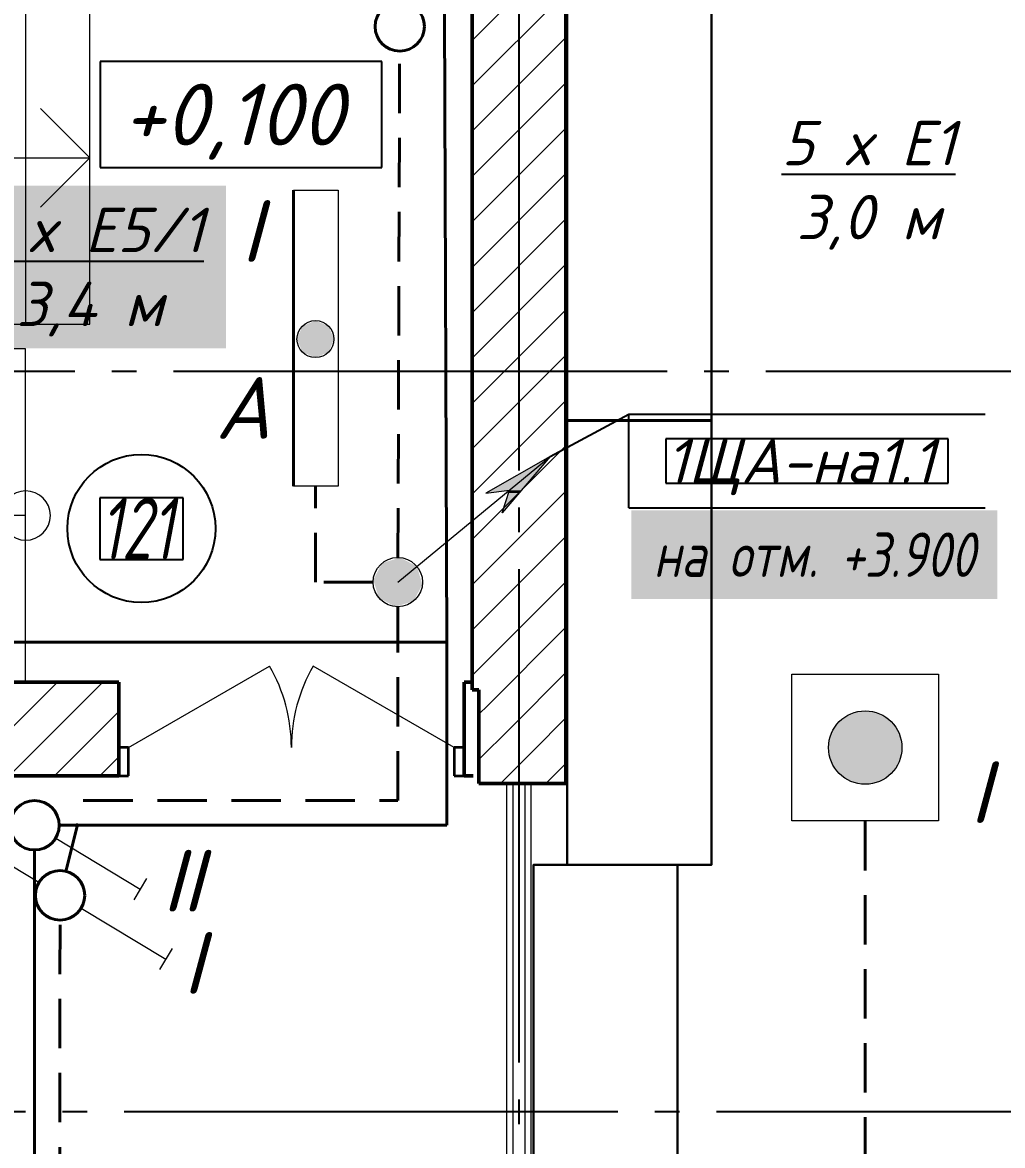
# Model space of a CAD drawing. Header units: millimetres. Extents: x 0 to 1293, y 0 to 420.
# Drawn here: x 138.06 to 177.79, y 308.22 to 353.74 of the extents above; entities that cross this region are included whole.
import ezdxf

# ---------------------------------------------------------------- set-up
doc = ezdxf.new("R2010")
doc.units = ezdxf.units.MM
doc.linetypes.add('JIS_02_2.0', pattern=[3, 2, -1])
doc.linetypes.add('ГОСТ 2.303 5', pattern=[24, 20, -1.5, 1, -1.5])
for name, color, linetype in [('@000', 7, 'Continuous'), ('Viewport1ForCustomObjects_0', 7, 'Continuous'), ('Viewport2ForCustomObjects_0', 7, 'Continuous'), ('Номер помещения', 7, 'Continuous'), ('СПКБ-0000-000-АР#001$0$Двери ArchiCAD', 7, 'Continuous'), ('СПКБ-0000-000-АР#001$0$Лестница', 7, 'Continuous'), ('СПКБ-0000-000-АР#001$0$оборудование ТХ', 253, 'Continuous'), ('СПКБ-0000-000-АР#001$0$Стены', 7, 'Continuous'), ('Строительные оси', 7, 'Continuous'), ('ЭО_АВАРИЙНОЕ ОСВЕЩЕНИЕ', 7, 'Continuous'), ('ЭО_РАБОЧЕЕ ОСВЕЩЕНИЕ', 7, 'Continuous')]:
    doc.layers.add(name, color=color, linetype=linetype)
for name, color, linetype, lineweight, true_color in [('СПКБ-0000-000-АР#001$0$Двери ArchiCAD_Ном._пера__23', 7, 'Continuous', 35, 0xff6600), ('СПКБ-0000-000-АР#001$0$Двери ArchiCAD_Ном._пера__3', 7, 'Continuous', 18, 0xff6600), ('СПКБ-0000-000-АР#001$0$Двери ArchiCAD_Ном._пера__58', 7, 'Continuous', 50, 0xdf0000), ('СПКБ-0000-000-АР#001$0$Стены_Ном._пера__161', 7, 'Continuous', 13, 0xe11606), ('СПКБ-0000-000-АР#001$0$Стены_Ном._пера__58', 7, 'Continuous', 50, 0xdf0000)]:
    doc.layers.add(name, color=color, linetype=linetype, lineweight=lineweight, true_color=true_color)
doc.layers.add('СПКБ-0000-000-АР#001$0$Лестница_Ном._пера__20', color=1, linetype='Continuous', lineweight=20)
doc.layers.add('СПКБ-0000-000-АР#001$0$Стены_Ном._пера__20', color=1, linetype='Continuous', lineweight=20)
doc.styles.add('1.8', font='isocpeui.ttf', dxfattribs={"height": 1.8})
doc.styles.add('2.5', font='isocpeui.ttf')
doc.styles.add('CustomTextStyle200', font='isocpeui.ttf', dxfattribs={"height": 1.8})
doc.styles.add('CustomTextStyle33', font='isocpeui.ttf', dxfattribs={"width": 0.707123, "height": 2.5})
doc.styles.add('CustomTextStyle47', font='isocpeui.ttf', dxfattribs={"height": 2.5})
pattern_1 = [(45, (0, 0), (-91.9239, 91.9239), [])]
pattern_2 = [(0, (0, 0), (0, 75), [0, -75])]

# ---------------------------------------------------------------- blocks, each defined once
blk = doc.blocks.new('СПКБ-0000-000-АР#001$0$Стена_41', base_point=(-17956.9, 20596.7))
at = {"layer": 'СПКБ-0000-000-АР#001$0$Стены_Ном._пера__20', "linetype": 'Continuous', "lineweight": 20}
h = blk.add_hatch(dxfattribs=at)
h.set_pattern_fill('КИРПИЧ_ОБЫКНОВЕННЫЙ', color=1, style=0, pattern_type=2)
h.set_pattern_definition(pattern_1)
h.paths.add_polyline_path([(-17766.9, 24285.7), (-18146.9, 24285.7), (-18146.9, 20596.7), (-17766.9, 20216.7)])
at = {"layer": 'СПКБ-0000-000-АР#001$0$Стены_Ном._пера__58', "color": 12, "linetype": 'Continuous', "lineweight": 50, "true_color": 0xdf0000, "flags": 128}
for points in [[(-18146.9, 24285.7), (-18146.9, 23787.7)], [(-17766.9, 20216.7), (-17766.9, 24285.7)], [(-18146.9, 23407.7), (-18146.9, 20596.7)]]:
    blk.add_lwpolyline(points, dxfattribs=at)
blk = doc.blocks.new('СПКБ-0000-000-АР#001$0$Двупольная Дверь 19_6')
at = {"layer": 'СПКБ-0000-000-АР#001$0$Двери ArchiCAD_Ном._пера__23', "color": 30, "linetype": 'Continuous', "lineweight": 35, "true_color": 0xff6600}
for p, q in [((-660, 0), (-700, 0)), ((-700, 0), (-700, -115)), ((-660, -115), (-660, 0)), ((700, 0), (660, 0)), ((660, 0), (660, -115)), ((700, -115), (700, 0)), ((-700, -115), (-660, -115)), ((660, -115), (700, -115))]:
    blk.add_line(p, q, dxfattribs=at)
at = {"layer": 'СПКБ-0000-000-АР#001$0$Двери ArchiCAD_Ном._пера__3', "color": 30, "linetype": 'Continuous', "lineweight": 18, "true_color": 0xff6600}
for p, q in [((-660, 0), (-88.4, 330)), ((660, 0), (88.4, 330))]:
    blk.add_line(p, q, dxfattribs=at)
for centre, start, end in [((-660, 0), 0, 30), ((660, 0), 150, 180)]:
    blk.add_arc(centre, 660, start, end, dxfattribs=at)
at = {"layer": 'СПКБ-0000-000-АР#001$0$Двери ArchiCAD_Ном._пера__58', "color": 12, "linetype": 'Continuous', "lineweight": 50, "true_color": 0xdf0000}
for p, q in [((-700, 265), (-737, 265)), ((-700, 0), (-700, 265)), ((700, 0), (700, 265)), ((700, 265), (737, 265)), ((-700, -115), (-700, 0)), ((700, -115), (700, 0)), ((-700, -115), (-737, -115)), ((700, -115), (737, -115))]:
    blk.add_line(p, q, dxfattribs=at)
blk = doc.blocks.new('СПКБ-0000-000-АР#001$0$Стена_43', base_point=(-23154.6, 20627.7))
at = {"layer": 'СПКБ-0000-000-АР#001$0$Стены_Ном._пера__20', "linetype": 'Continuous', "lineweight": 20}
h = blk.add_hatch(dxfattribs=at)
h.set_pattern_fill('КИРПИЧ_ОБЫКНОВЕННЫЙ', color=1, style=0, pattern_type=2)
h.set_pattern_definition(pattern_1)
h.paths.add_polyline_path([(-23534.6, 20627.7), (-23154.6, 20247.7), (-19579.3, 20247.7), (-19579.3, 20362.7), (-19579.3, 20627.7)])
at = {"layer": 'СПКБ-0000-000-АР#001$0$Стены_Ном._пера__58', "color": 12, "linetype": 'Continuous', "lineweight": 50, "true_color": 0xdf0000}
for p, q in [((-19579.3, 20627.7), (-19616.3, 20627.7)), ((-19579.3, 20362.7), (-19579.3, 20627.7)), ((-18179.3, 20627.7), (-18142.3, 20627.7)), ((-18179.3, 20362.7), (-18179.3, 20627.7)), ((-19579.3, 20247.7), (-19579.3, 20362.7)), ((-18179.3, 20247.7), (-18179.3, 20362.7)), ((-19579.3, 20247.7), (-19616.3, 20247.7)), ((-18179.3, 20247.7), (-18142.3, 20247.7))]:
    blk.add_line(p, q, dxfattribs=at)
at = {"layer": 'СПКБ-0000-000-АР#001$0$Стены_Ном._пера__58', "color": 12, "linetype": 'Continuous', "lineweight": 50, "true_color": 0xdf0000, "flags": 128}
for points in [[(-19579.3, 20627.7), (-23534.6, 20627.7)], [(-20022.9, 20247.7), (-19579.3, 20247.7)]]:
    blk.add_lwpolyline(points, dxfattribs=at)
at = {"layer": 'СПКБ-0000-000-АР#001$0$Двери ArchiCAD', "color": 21, "linetype": 'Continuous', "lineweight": 18, "true_color": 0xff9955, "zscale": 1000}
blk.add_blockref('СПКБ-0000-000-АР#001$0$Двупольная Дверь 19_6', (-18879.3, 20362.7), dxfattribs=at)
blk = doc.blocks.new('СПКБ-0000-000-АР#001$0$Стена_44', base_point=(-18119.1, 20596.7))
at = {"layer": 'СПКБ-0000-000-АР#001$0$Стены_Ном._пера__20', "linetype": 'Continuous', "lineweight": 20}
h = blk.add_hatch(dxfattribs=at)
h.set_pattern_fill('КИРПИЧ_ОБЫКНОВЕННЫЙ', color=1, style=0, pattern_type=2)
h.set_pattern_definition(pattern_1)
h.paths.add_polyline_path([(-18119.1, 20596.7), (-18146.9, 20596.7), (-18119.1, 20569)])
h = blk.add_hatch(dxfattribs=at)
h.set_pattern_fill('КИРПИЧ_ОБЫКНОВЕННЫЙ', color=1, style=0, pattern_type=2)
h.set_pattern_definition(pattern_1)
h.paths.add_polyline_path([(-18119.1, 20569), (-18119.1, 20216.7), (-17766.9, 20216.7)])
at = {"layer": 'СПКБ-0000-000-АР#001$0$Стены_Ном._пера__58', "color": 12, "linetype": 'Continuous', "lineweight": 50, "true_color": 0xdf0000, "flags": 128}
for points in [[(-18146.9, 20596.7), (-18119.1, 20596.7)], [(-18119.1, 20596.7), (-18119.1, 20216.7)], [(-18119.1, 20216.7), (-17766.9, 20216.7)]]:
    blk.add_lwpolyline(points, dxfattribs=at)
blk = doc.blocks.new('СПКБ-0000-000-АР#001$0$Стена_133', base_point=(-17956.9, 20216.7))
at = {"layer": 'СПКБ-0000-000-АР#001$0$Стены_Ном._пера__161', "linetype": 'Continuous', "lineweight": 13, "true_color": 0xe11606}
h = blk.add_hatch(dxfattribs=at)
h.set_pattern_fill('ГИПС', color=12, style=0, pattern_type=2)
h.set_pattern_definition(pattern_2)
h.paths.add_polyline_path([(-18006.9, 20216.7), (-18006.9, 16285.7), (-17981.9, 16285.7), (-17981.9, 20216.7)])
h = blk.add_hatch(dxfattribs=at)
h.set_pattern_fill('ГИПС', color=12, style=0, pattern_type=2)
h.set_pattern_definition(pattern_2)
h.paths.add_polyline_path([(-17906.9, 16285.7), (-17906.9, 20216.7), (-17931.9, 20216.7), (-17931.9, 16285.7)])
at = {"layer": 'СПКБ-0000-000-АР#001$0$Стены_Ном._пера__161', "color": 12, "linetype": 'Continuous', "lineweight": 13, "true_color": 0xe11606}
for p, q in [((-17981.9, 20216.7), (-17981.9, 16285.7)), ((-17931.9, 16285.7), (-17931.9, 20216.7))]:
    blk.add_line(p, q, dxfattribs=at)
at = {"layer": 'СПКБ-0000-000-АР#001$0$Стены_Ном._пера__161', "color": 12, "linetype": 'Continuous', "lineweight": 13, "true_color": 0xe11606, "flags": 128}
for points in [[(-18006.9, 20216.7), (-18006.9, 16285.7)], [(-17906.9, 20216.7), (-18006.9, 20216.7)], [(-17906.9, 16285.7), (-17906.9, 20216.7)], [(-18006.9, 16285.7), (-17906.9, 16285.7)]]:
    blk.add_lwpolyline(points, dxfattribs=at)
blk = doc.blocks.new('СПКБ-0000-000-АР#001$0$Лестничный Марш ЖБ 19_2')
at = {"layer": 'СПКБ-0000-000-АР#001$0$Лестница_Ном._пера__20', "color": 1, "linetype": 'Continuous', "lineweight": 20}
for p, q in [((1350, 2600), (0, 2600)), ((0, 2600), (0, 0)), ((675, 2600), (475, 2400)), ((675, 0), (675, 2600)), ((875, 2400), (675, 2600)), ((1350, 0), (1350, 2600)), ((0, 2340), (1350, 2340)), ((0, 2080), (1350, 2080)), ((0, 1820), (1350, 1820)), ((0, 1560), (1350, 1560)), ((0, 1300), (1350, 1300)), ((0, 1040), (1350, 1040)), ((0, 780), (1350, 780)), ((0, 520), (1350, 520)), ((0, 260), (1350, 260)), ((0, 0), (1350, 0))]:
    blk.add_line(p, q, dxfattribs=at)
for start, end in [(0, 180), (180, 0)]:
    blk.add_arc((675, 0), 100, start, end, dxfattribs=at)
blk = doc.blocks.new('СПКБ-0000-000-АР#001$0$Лестничный Марш ЖБ 19_3')
at = {"layer": 'СПКБ-0000-000-АР#001$0$Лестница_Ном._пера__20', "color": 1, "linetype": 'Continuous', "lineweight": 20}
for p, q in [((1350, 2860), (0, 2860)), ((0, 2860), (0, 0)), ((675, 2860), (475, 2660)), ((675, 0), (675, 2860)), ((875, 2660), (675, 2860)), ((1350, 0), (1350, 2860)), ((0, 2600), (1350, 2600)), ((0, 2340), (1350, 2340)), ((0, 2080), (1350, 2080)), ((0, 1820), (1350, 1820)), ((0, 1560), (1350, 1560)), ((0, 1300), (1350, 1300)), ((0, 1040), (1350, 1040)), ((0, 780), (1350, 780)), ((0, 520), (1350, 520)), ((0, 260), (1350, 260)), ((0, 0), (1350, 0))]:
    blk.add_line(p, q, dxfattribs=at)
for start, end in [(0, 180), (180, 0)]:
    blk.add_arc((675, 0), 100, start, end, dxfattribs=at)
blk = doc.blocks.new('*E595')
at = {"layer": 'СПКБ-0000-000-АР#001$0$оборудование ТХ', "lineweight": 30}
for points in [[(104.551, 285.526), (104.551, 267.509), (98.706, 267.509), (98.706, 285.526)], [(104.551, 267.53), (104.551, 249.513), (98.706, 249.513), (98.706, 267.53)], [(103.181, 249.513), (103.181, 231.496), (97.335, 231.496), (97.335, 249.513)]]:
    blk.add_lwpolyline(points, close=True, dxfattribs=at)
at = {"layer": 'СПКБ-0000-000-АР#001$0$Лестница', "color": 161, "linetype": 'Continuous', "lineweight": 20, "true_color": 0xaaaaff, "xscale": 0.01, "yscale": 0.01, "zscale": 10}
for name, p, rotation in [('СПКБ-0000-000-АР#001$0$Лестничный Марш ЖБ 19_3', (50.756, 284.919), 270), ('СПКБ-0000-000-АР#001$0$Лестничный Марш ЖБ 19_2', (76.756, 256.92), 90)]:
    blk.add_blockref(name, p, dxfattribs=dict(at, rotation=rotation))
at = {"layer": 'СПКБ-0000-000-АР#001$0$Стены', "color": 12, "lineweight": 50, "true_color": 0xdf0000, "xscale": 0.01, "yscale": 0.01, "zscale": 0.01}
for name, p in [('СПКБ-0000-000-АР#001$0$Стена_41', (96.75, 256.61)), ('СПКБ-0000-000-АР#001$0$Стена_44', (95.127, 256.61))]:
    blk.add_blockref(name, p, dxfattribs=at)
at = {"layer": 'СПКБ-0000-000-АР#001$0$Стены', "color": 7, "lineweight": 50, "xscale": 0.01, "yscale": 0.01, "zscale": 0.01}
blk.add_blockref('СПКБ-0000-000-АР#001$0$Стена_43', (44.773, 256.92), dxfattribs=at)
at = {"layer": 'СПКБ-0000-000-АР#001$0$Стены', "color": 12, "lineweight": 13, "true_color": 0xe11606, "xscale": 0.01, "yscale": 0.01, "zscale": 0.01}
blk.add_blockref('СПКБ-0000-000-АР#001$0$Стена_133', (96.75, 252.81), dxfattribs=at)
blk = doc.blocks.new('*E596')
at = {"layer": 'Номер помещения', "color": 6, "linetype": 'Continuous'}
for p, q in [((112.632, 290.571), (101.213, 290.571)), ((101.213, 290.571), (101.213, 286.271)), ((112.632, 286.271), (112.632, 290.571)), ((101.213, 286.271), (112.632, 286.271))]:
    blk.add_line(p, q, dxfattribs=at)
at = {"layer": 'Номер помещения', "color": 7, "linetype": 'Continuous', "true_color": 0xffffff}
for p, q in [((104.573, 272.893), (101.198, 272.893)), ((101.198, 272.893), (101.198, 270.393)), ((104.573, 270.393), (104.573, 272.893)), ((101.198, 270.393), (104.573, 270.393)), ((101.198, 270.393), (101.198, 270.393))]:
    blk.add_line(p, q, dxfattribs=at)
at = {"layer": 'Номер помещения', "color": 6, "linetype": 'Continuous'}
blk.add_circle((102.885, 271.643), 3, dxfattribs=at)
at = {"layer": 'Строительные оси', "color": 3, "linetype": 'ГОСТ 2.303 5', "lineweight": 25}
for p, q in [((118.188, 318), (118.188, 14)), ((484.187, 278), (14, 278)), ((578.188, 248), (14.188, 248))]:
    blk.add_line(p, q, dxfattribs=at)
at = {"layer": 'ЭО_АВАРИЙНОЕ ОСВЕЩЕНИЕ', "color": 1, "linetype": 'JIS_02_2.0', "lineweight": 40}
for p, q in [((113.282, 270.471), (113.352, 290.989)), ((109.94, 269.471), (109.94, 273.355)), ((112.278, 269.471), (109.94, 269.471)), ((113.278, 260.62), (113.278, 268.471)), ((99.826, 257.748), (100.531, 260.62)), ((100.531, 260.62), (113.278, 260.62)), ((132.222, 259.79), (132.222, 232.781)), ((99.566, 241.578), (99.587, 255.777))]:
    blk.add_line(p, q, dxfattribs=at)
at = {"layer": 'ЭО_АВАРИЙНОЕ ОСВЕЩЕНИЕ', "color": 1, "lineweight": 40}
blk.add_line((109.055, 273.355), (109.055, 285.355), dxfattribs=at)
at = {"layer": 'ЭО_АВАРИЙНОЕ ОСВЕЩЕНИЕ', "color": 7, "lineweight": 0}
for p, q in [((109.055, 285.355), (110.855, 285.355)), ((110.855, 285.355), (110.855, 273.355)), ((113.278, 269.471), (119.45, 274.56)), ((119.45, 274.56), (116.84, 273.082)), ((119.45, 274.56), (117.502, 272.278)), ((110.855, 273.355), (109.055, 273.355)), ((116.84, 273.082), (117.797, 273.196)), ((117.502, 272.278), (117.797, 273.196)), ((129.248, 259.79), (129.248, 265.74)), ((129.248, 265.74), (135.197, 265.74)), ((135.197, 265.74), (135.197, 259.79)), ((135.197, 259.79), (129.248, 259.79)), ((98.732, 257.293), (95.306, 259.358)), ((100.445, 256.261), (103.871, 254.196)), ((104.129, 254.624), (103.613, 253.768))]:
    blk.add_line(p, q, dxfattribs=at)
at = {"layer": 'ЭО_АВАРИЙНОЕ ОСВЕЩЕНИЕ', "color": 1, "lineweight": 40}
for centre in [(113.356, 291.989), (99.588, 256.777)]:
    blk.add_circle(centre, 1, dxfattribs=at)
at = {"layer": 'ЭО_АВАРИЙНОЕ ОСВЕЩЕНИЕ', "color": 7, "lineweight": 0}
for centre, radius in [((109.94, 279.32), 0.75), ((113.278, 269.471), 1), ((132.222, 262.765), 1.488)]:
    blk.add_circle(centre, radius, dxfattribs=at)
at = {"layer": 'ЭО_АВАРИЙНОЕ ОСВЕЩЕНИЕ', "color": 1, "lineweight": 0}
for points in [[(109.94, 280.07), (109.41, 279.85), (110.471, 279.85)], [(109.41, 279.85), (109.19, 279.32), (110.69, 279.32)], [(109.41, 279.85), (110.471, 279.85), (110.69, 279.32)], [(109.19, 279.32), (109.41, 278.79), (110.471, 278.79)], [(109.19, 279.32), (110.69, 279.32), (110.471, 278.79)], [(109.41, 278.79), (110.471, 278.79), (109.94, 278.57)], [(119.45, 274.56), (117.041, 273.196), (117.797, 273.196)], [(119.45, 274.56), (117.797, 273.196), (118.286, 273.196)], [(117.041, 273.196), (117.797, 273.196), (116.84, 273.082)], [(117.797, 273.196), (117.76, 273.082), (118.189, 273.082)], [(117.797, 273.196), (118.286, 273.196), (118.189, 273.082)], [(117.76, 273.082), (118.189, 273.082), (117.502, 272.278)]]:
    blk.add_solid(points, dxfattribs=at)
at = {"layer": 'ЭО_АВАРИЙНОЕ ОСВЕЩЕНИЕ', "color": 1, "lineweight": 40}
for points in [[(113.374, 270.466), (112.642, 270.242), (113.795, 270.242)], [(112.57, 270.107), (112.283, 269.566), (114.215, 269.566)], [(112.642, 270.242), (112.57, 270.107), (114.05, 270.107)], [(112.57, 270.107), (114.05, 270.107), (114.215, 269.566)], [(112.642, 270.242), (113.795, 270.242), (114.05, 270.107)], [(112.283, 269.566), (112.341, 269.375), (114.274, 269.375)], [(112.283, 269.566), (114.215, 269.566), (114.274, 269.375)], [(112.341, 269.375), (112.507, 268.834), (113.986, 268.834)], [(112.341, 269.375), (114.274, 269.375), (113.986, 268.834)], [(112.507, 268.834), (112.761, 268.699), (113.914, 268.699)], [(112.507, 268.834), (113.986, 268.834), (113.914, 268.699)], [(112.761, 268.699), (113.914, 268.699), (113.182, 268.475)], [(131.439, 264.03), (131.22, 263.865), (133.225, 263.865)], [(131.685, 264.153), (131.439, 264.03), (133.006, 264.03)], [(131.439, 264.03), (133.006, 264.03), (133.225, 263.865)], [(131.949, 264.228), (131.685, 264.153), (132.76, 264.153)], [(131.685, 264.153), (132.76, 264.153), (133.006, 264.03)], [(132.222, 264.253), (131.949, 264.228), (132.496, 264.228)], [(131.949, 264.228), (132.496, 264.228), (132.76, 264.153)], [(131.035, 263.662), (130.891, 263.429), (133.554, 263.429)], [(131.22, 263.865), (131.035, 263.662), (133.41, 263.662)], [(131.035, 263.662), (133.41, 263.662), (133.554, 263.429)], [(131.22, 263.865), (133.225, 263.865), (133.41, 263.662)], [(130.792, 263.173), (130.741, 262.903), (133.704, 262.903)], [(130.891, 263.429), (130.792, 263.173), (133.653, 263.173)], [(130.792, 263.173), (133.653, 263.173), (133.704, 262.903)], [(130.891, 263.429), (133.554, 263.429), (133.653, 263.173)], [(130.741, 262.903), (130.741, 262.628), (133.704, 262.628)], [(130.741, 262.903), (133.704, 262.903), (133.704, 262.628)], [(130.741, 262.628), (130.792, 262.358), (133.653, 262.358)], [(130.741, 262.628), (133.704, 262.628), (133.653, 262.358)], [(130.792, 262.358), (130.891, 262.102), (133.554, 262.102)], [(130.792, 262.358), (133.653, 262.358), (133.554, 262.102)], [(130.891, 262.102), (131.035, 261.869), (133.41, 261.869)], [(130.891, 262.102), (133.554, 262.102), (133.41, 261.869)], [(131.035, 261.869), (131.22, 261.666), (133.225, 261.666)], [(131.035, 261.869), (133.41, 261.869), (133.225, 261.666)], [(131.22, 261.666), (131.439, 261.501), (133.006, 261.501)], [(131.22, 261.666), (133.225, 261.666), (133.006, 261.501)], [(131.439, 261.501), (131.685, 261.378), (132.76, 261.378)], [(131.439, 261.501), (133.006, 261.501), (132.76, 261.378)], [(131.685, 261.378), (131.949, 261.303), (132.496, 261.303)], [(131.685, 261.378), (132.76, 261.378), (132.496, 261.303)], [(131.949, 261.303), (132.496, 261.303), (132.222, 261.278)]]:
    blk.add_solid(points, dxfattribs=at)
at = {"layer": 'ЭО_РАБОЧЕЕ ОСВЕЩЕНИЕ', "color": 5, "lineweight": 40}
for p, q in [((115.168, 292.509), (115.262, 267.043)), ((61.746, 267.043), (115.262, 267.043)), ((115.262, 267.043), (115.262, 259.62)), ((115.262, 259.62), (99.556, 259.615)), ((98.556, 258.615), (98.528, 192.871))]:
    blk.add_line(p, q, dxfattribs=at)
at = {"layer": 'ЭО_РАБОЧЕЕ ОСВЕЩЕНИЕ', "color": 7, "lineweight": 0}
for p, q in [((99.412, 259.097), (102.835, 257.028)), ((103.094, 257.456), (102.576, 256.6))]:
    blk.add_line(p, q, dxfattribs=at)
at = {"layer": 'ЭО_РАБОЧЕЕ ОСВЕЩЕНИЕ', "color": 5, "lineweight": 40}
blk.add_circle((98.556, 259.615), 1, dxfattribs=at)
at = {"layer": 'Номер помещения', "color": 7, "linetype": 'Continuous', "style": 'CustomTextStyle47'}
blk.add_text('+0,100', height=2.5, dxfattribs=at).set_placement((102.113, 287.171))
at = {"layer": 'Номер помещения', "color": 7, "linetype": 'Continuous', "style": 'CustomTextStyle33', "width": 0.707123}
blk.add_text('121', height=2.5, dxfattribs=at).set_placement((101.198, 270.393))
blk = doc.blocks.new('CustomObjectsInViewport1_0')
at = {"layer": 'ЭО_АВАРИЙНОЕ ОСВЕЩЕНИЕ'}
for p, q in [((159.45, 336.146), (162.639, 337.869)), ((162.639, 337.869), (177.088, 337.869)), ((162.639, 334.069), (162.639, 337.869)), ((162.639, 334.069), (177.088, 334.069))]:
    blk.add_line(p, q, dxfattribs=at)
at = {"layer": 'ЭО_АВАРИЙНОЕ ОСВЕЩЕНИЕ', "color": 7, "true_color": 0xffffff}
for p, q in [((175.588, 336.869), (164.139, 336.869)), ((164.139, 336.869), (164.139, 335.069)), ((175.588, 335.069), (175.588, 336.869)), ((164.139, 335.069), (175.588, 335.069)), ((164.139, 335.069), (164.139, 335.069))]:
    blk.add_line(p, q, dxfattribs=at)
at = {"layer": 'ЭО_АВАРИЙНОЕ ОСВЕЩЕНИЕ', "style": 'CustomTextStyle200'}
blk.add_text('1ЩА-на1.1', height=1.8, dxfattribs=at).set_placement((164.139, 335.069))

msp = doc.modelspace()

# ---------------------------------------------------------------- block references
at = {"layer": '@000', "color": 1, "linetype": 'JIS_02_2.0', "lineweight": 40}
msp.add_blockref('*E595', (61.438, 70.086), dxfattribs=at)
at = {"layer": 'Viewport1ForCustomObjects_0'}
msp.add_blockref('CustomObjectsInViewport1_0', (0, 0), dxfattribs=at)
at = {"layer": 'Viewport2ForCustomObjects_0'}
msp.add_blockref('*E596', (40, 61.586), dxfattribs=at)

# ---------------------------------------------------------------- texts
at = {"layer": 'ЭО_АВАРИЙНОЕ ОСВЕЩЕНИЕ', "char_height": 1.8, "style": '1.8', "bg_fill": 1, "box_fill_scale": 1.5, "bg_fill_color": 7, "bg_fill_true_color": 16777215, "bg_fill_transparency": 0}
for s, insert, attachment_point in [('{\\L1 x Е5/1\\P}3,4 м', (140.793, 343.62), 5), ('{\\W0.8;на отм. +3.900}', (163.639, 333.069), 1)]:
    msp.add_mtext(s, dxfattribs=dict(at, insert=insert, attachment_point=attachment_point))
at = {"layer": 'ЭО_АВАРИЙНОЕ ОСВЕЩЕНИЕ', "char_height": 2.5, "attachment_point": 5, "style": '2.5'}
for insert in [(147.333, 345.29), (176.867, 322.547), (144.976, 315.627)]:
    msp.add_mtext('I', dxfattribs=dict(at, insert=insert))
at = {"layer": 'ЭО_АВАРИЙНОЕ ОСВЕЩЕНИЕ', "color": 1, "insert": (147.002, 338.114), "char_height": 2.5, "attachment_point": 5, "style": '2.5'}
msp.add_mtext('А', dxfattribs=at)
at = {"layer": 'ЭО_РАБОЧЕЕ ОСВЕЩЕНИЕ', "attachment_point": 5}
for s, insert, char_height, style in [('{\\L5 x Е1\\P}3,0 м', (172.356, 347.141), 1.8, '1.8'), ('II', (144.539, 318.959), 2.5, '2.5')]:
    msp.add_mtext(s, dxfattribs=dict(at, insert=insert, char_height=char_height, style=style))

doc.saveas('drawing.dxf')
